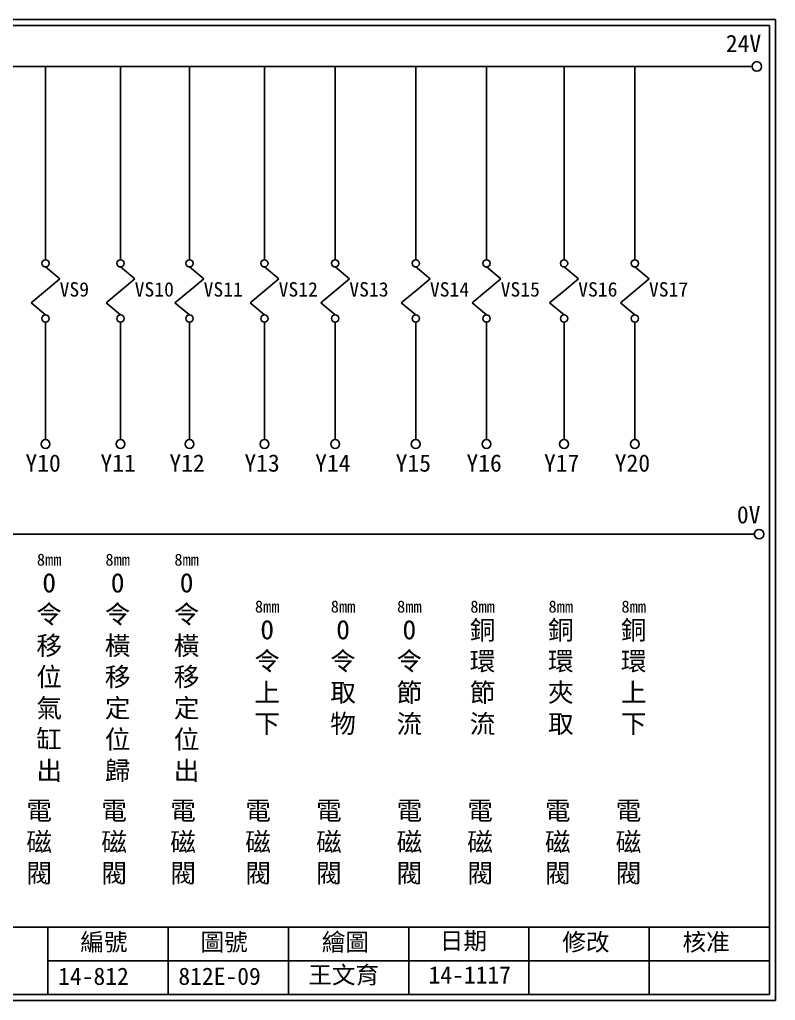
# Model space of a CAD drawing. Extents: x 889 to 1176, y 251 to 455.
# Drawn here: x 1018.9 to 1176.1, y 251.2 to 455.2 of the extents above; entities that cross this region are included whole.
import ezdxf

# ---------------------------------------------------------------- set-up
doc = ezdxf.new("R2010")
doc.units = 0
doc.layers.get('0').update_dxf_attribs({"linetype": 'CONTINUOUS'})
doc.layers.add('圖框層', color=7, linetype='CONTINUOUS')
doc.layers.add('標尺寸層', color=3, linetype='CONTINUOUS')
doc.styles.add('CNS', font='romanc.shx', dxfattribs={"bigfont": 'chineset.shx'})
doc.styles.add('STSL', font='kaiu.ttf')

msp = doc.modelspace()

# ---------------------------------------------------------------- linework, layer by layer
for centre in [(1172.21, 445.42), (1172.69, 348.15)]:
    msp.add_circle(centre, 1)
at = {"layer": '圖框層', "color": 7}
for p, q in [((1176.07, 455.16), (889.07, 455.16)), ((1176.07, 251.2), (1176.07, 455.16)), ((1174.82, 453.91), (890.32, 453.91)), ((1174.82, 252.44), (1174.82, 453.91)), ((890.32, 266.44), (1174.82, 266.44)), ((1024.82, 252.44), (1024.82, 266.44)), ((1049.82, 252.44), (1049.82, 266.44)), ((1074.82, 252.44), (1074.82, 266.44)), ((1099.82, 252.44), (1099.82, 266.44)), ((1124.82, 252.44), (1124.82, 266.44)), ((1149.82, 252.44), (1149.82, 266.44)), ((1024.82, 259.44), (1174.82, 259.44)), ((889.07, 251.2), (1176.07, 251.2)), ((890.32, 252.44), (1174.82, 252.44))]:
    msp.add_line(p, q, dxfattribs=at)
at = {"layer": '標尺寸層', "color": 7}
for p, q in [((893.61, 445.42), (1171.21, 445.42)), ((1024.3, 445.42), (1024.3, 405.22)), ((1039.9, 445.42), (1039.9, 405.22)), ((1054.24, 445.42), (1054.24, 405.22)), ((1069.83, 445.42), (1069.83, 405.22)), ((1084.54, 445.42), (1084.54, 405.22)), ((1101.29, 445.42), (1101.29, 405.22)), ((1116, 445.42), (1116, 405.22)), ((1132.13, 445.42), (1132.13, 405.22)), ((1146.84, 445.42), (1146.84, 405.22)), ((1024.3, 403.72), (1027.3, 401.23)), ((1039.9, 403.72), (1042.9, 401.23)), ((1054.24, 403.72), (1057.24, 401.23)), ((1069.83, 403.72), (1072.84, 401.23)), ((1084.54, 403.72), (1087.55, 401.23)), ((1101.29, 403.72), (1104.29, 401.23)), ((1116, 403.72), (1119, 401.23)), ((1132.13, 403.72), (1135.14, 401.23)), ((1146.84, 403.72), (1149.84, 401.23)), ((1024.3, 398.74), (1027.3, 401.23)), ((1039.9, 398.74), (1042.9, 401.23)), ((1054.24, 398.74), (1057.24, 401.23)), ((1069.83, 398.74), (1072.84, 401.23)), ((1084.54, 398.74), (1087.55, 401.23)), ((1101.29, 398.74), (1104.29, 401.23)), ((1116, 398.74), (1119, 401.23)), ((1132.13, 398.74), (1135.14, 401.23)), ((1146.84, 398.74), (1149.84, 401.23)), ((1024.3, 398.74), (1021.3, 396.25)), ((1039.9, 398.74), (1036.89, 396.25)), ((1054.24, 398.74), (1051.23, 396.25)), ((1069.83, 398.74), (1066.83, 396.25)), ((1084.54, 398.74), (1081.54, 396.25)), ((1101.29, 398.74), (1098.28, 396.25)), ((1116, 398.74), (1112.99, 396.25)), ((1132.13, 398.74), (1129.13, 396.25)), ((1146.84, 398.74), (1143.84, 396.25)), ((1024.3, 393.76), (1021.3, 396.25)), ((1039.9, 393.76), (1036.89, 396.25)), ((1054.24, 393.76), (1051.23, 396.25)), ((1069.83, 393.76), (1066.83, 396.25)), ((1084.54, 393.76), (1081.54, 396.25)), ((1101.29, 393.76), (1098.28, 396.25)), ((1116, 393.76), (1112.99, 396.25)), ((1132.13, 393.76), (1129.13, 396.25)), ((1146.84, 393.76), (1143.84, 396.25)), ((1024.3, 392.26), (1024.3, 367.81)), ((1039.9, 392.26), (1039.9, 367.81)), ((1054.24, 392.26), (1054.24, 367.81)), ((1069.83, 392.26), (1069.83, 367.81)), ((1084.54, 392.26), (1084.54, 367.81)), ((1101.29, 392.26), (1101.29, 367.81)), ((1116, 392.26), (1116, 367.81)), ((1132.13, 392.26), (1132.13, 367.81)), ((1146.84, 392.26), (1146.84, 367.81)), ((893.82, 348.15), (1171.69, 348.15))]:
    msp.add_line(p, q, dxfattribs=at)
for centre, radius in [((1024.3, 404.47), 0.751), ((1039.9, 404.47), 0.751), ((1054.24, 404.47), 0.751), ((1069.83, 404.47), 0.751), ((1084.54, 404.47), 0.751), ((1101.29, 404.47), 0.751), ((1116, 404.47), 0.751), ((1132.13, 404.47), 0.751), ((1146.84, 404.47), 0.751), ((1024.3, 393.01), 0.751), ((1039.9, 393.01), 0.751), ((1054.24, 393.01), 0.751), ((1069.83, 393.01), 0.751), ((1084.54, 393.01), 0.751), ((1101.29, 393.01), 0.751), ((1116, 393.01), 0.751), ((1132.13, 393.01), 0.751), ((1146.84, 393.01), 0.751), ((1024.3, 366.89), 0.92), ((1039.9, 366.89), 0.92), ((1054.24, 366.89), 0.92), ((1069.83, 366.89), 0.92), ((1084.54, 366.89), 0.92), ((1101.29, 366.89), 0.92), ((1116, 366.89), 0.92), ((1132.13, 366.89), 0.92), ((1146.84, 366.89), 0.92)]:
    msp.add_circle(centre, radius, dxfattribs=at)

# ---------------------------------------------------------------- texts
at = {"layer": '圖框層', "color": 4, "style": 'STSL'}
for s, height, p in [('24V', 3.6, (1165.77, 448.41)), ('VS9', 3, (1027.24, 397.56)), ('VS10', 3, (1042.84, 397.56)), ('VS11', 3, (1057.18, 397.56)), ('VS12', 3, (1072.78, 397.56)), ('VS13', 3, (1087.48, 397.56)), ('VS14', 3, (1104.23, 397.56)), ('VS15', 3, (1118.94, 397.56)), ('VS16', 3, (1135.07, 397.56)), ('VS17', 3, (1149.78, 397.56)), ('Y10', 3.6, (1020.13, 361.15)), ('Y11', 3.6, (1035.73, 361.15)), ('Y12', 3.6, (1050.07, 361.15)), ('Y13', 3.6, (1065.66, 361.15)), ('Y14', 3.6, (1080.37, 361.15)), ('Y15', 3.6, (1097.12, 361.15)), ('Y16', 3.6, (1111.83, 361.15)), ('Y17', 3.6, (1127.96, 361.15)), ('Y20', 3.6, (1142.67, 361.15)), ('0V', 3.6, (1168.07, 350.4)), ('編號', 3.6, (1031.54, 261.53)), ('圖號', 3.6, (1056.54, 261.53)), ('繪圖', 3.6, (1081.76, 261.53)), ('日期', 3.6, (1106.29, 261.78)), ('修改', 3.6, (1131.76, 261.53)), ('核准', 3.6, (1156.76, 261.53)), ('14-812', 3.6, (1026.93, 254.42)), ('812E-09', 3.6, (1051.93, 254.42)), ('王文育', 3.6, (1078.95, 254.69)), ('14-1117', 3.6, (1103.95, 254.69))]:
    msp.add_text(s, height=height, dxfattribs=at).set_placement(p)
at = {"layer": '標尺寸層', "color": 7, "char_height": 3.9, "attachment_point": 5, "style": 'CNS'}
for s, insert, width in [('{\\fDFKai-SB|b0|i0|c136|p65;\\H0.64103x;8mm\\H1.56x;\\P\\H0.99999x;O\\P令\\P移位氣缸出}', (1025.07, 320.36), 2.8481), ('{\\fDFKai-SB|b0|i0|c136|p65;\\H0.64103x;8mm\\H1.56x;\\PO\\P令\\P橫移定位歸}', (1039.31, 320.36), 2.8481), ('{\\fDFKai-SB|b0|i0|c136|p65;\\H0.64103x;8mm\\H1.56x;\\PO\\P令\\P橫移定位出}', (1053.65, 320.36), 2.8481), ('{\\fDFKai-SB|b0|i0|c136|p65;\\H0.64103x;8mm\\H1.56x;\\P\\H0.99999x;O\\P令\\P上下}', (1070.4, 320.36), 2.8481), ('{\\fDFKai-SB|b0|i0|c136|p65;\\H0.64103x;8mm\\H1.56x;\\P\\H0.99999x;O\\P令\\P取物}', (1086.18, 320.36), 2.8481), ('{\\fDFKai-SB|b0|i0|c136|p65;\\H0.64103x;8mm\\H1.56x;\\P\\H0.99999x;O\\P令\\P節流}', (1099.96, 320.36), 2.8481), ('{\\fDFKai-SB|b0|i0|c136|p65;\\H0.64103x;8mm\\H1.56x;\\P銅環節流}', (1115.19, 320.36), 2.8481), ('{\\fDFKai-SB|b0|i0|c136|p65;\\H0.64103x;8mm\\H1.56x;\\P銅環夾取}', (1131.45, 320.36), 2.8481), ('{\\fDFKai-SB|b0|i0|c136|p65;\\H0.64103x;8mm\\H1.56x;\\P銅環上下}', (1146.61, 320.36), 2.8481), ('{\\fDFKai-SB|b0|i0|c136|p65;電磁閥}', (1022.99, 283.94), 8.6627), ('{\\fDFKai-SB|b0|i0|c136|p65;電磁閥}', (1038.58, 283.94), 8.6627), ('{\\fDFKai-SB|b0|i0|c136|p65;電磁閥}', (1052.92, 283.94), 8.6627), ('{\\fDFKai-SB|b0|i0|c136|p65;電磁閥}', (1068.52, 283.94), 8.6627), ('{\\fDFKai-SB|b0|i0|c136|p65;電磁閥}', (1083.23, 283.94), 8.6627), ('{\\fDFKai-SB|b0|i0|c136|p65;電磁閥}', (1099.97, 283.94), 8.6627), ('{\\fDFKai-SB|b0|i0|c136|p65;電磁閥}', (1114.68, 283.94), 8.6627), ('{\\fDFKai-SB|b0|i0|c136|p65;電磁閥}', (1130.82, 283.94), 8.6627), ('{\\fDFKai-SB|b0|i0|c136|p65;電磁閥}', (1145.53, 283.94), 8.6627)]:
    msp.add_mtext(s, dxfattribs=dict(at, insert=insert, width=width))

doc.saveas('drawing.dxf')
